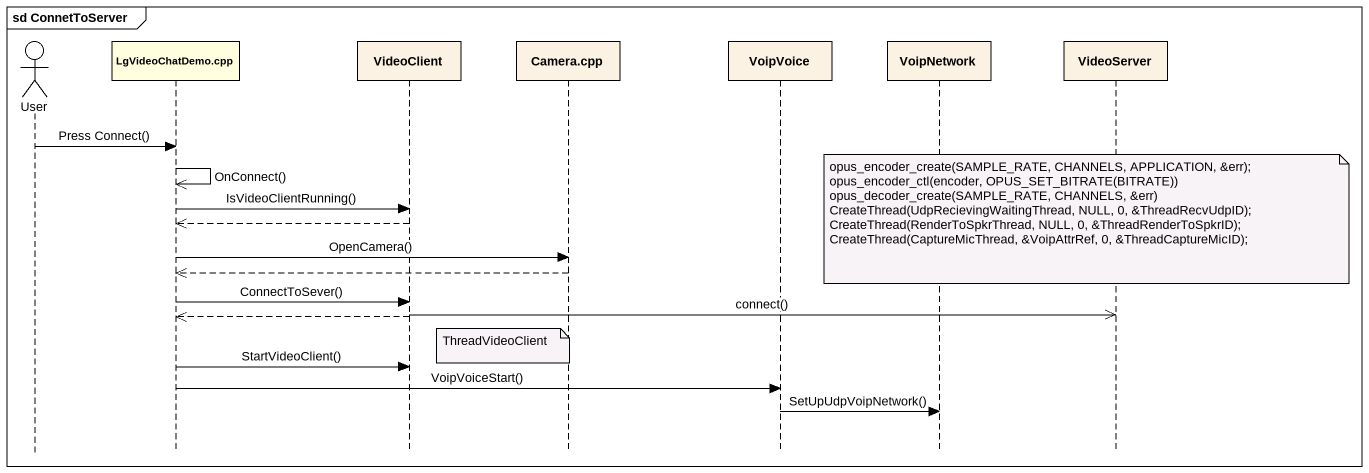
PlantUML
@startuml
mainframe sd ConnetToServer
hide footbox
actor User
participant "LgVideoChatDemo.cpp" as LgVideoChatDemo_cpp #FFFFE0
participant VideoClient
participant "Camera.cpp" as Camera_cpp
participant VoipVoice
participant VoipNetwork
participant VideoServer

User -> LgVideoChatDemo_cpp : Press Connect()
LgVideoChatDemo_cpp ->> LgVideoChatDemo_cpp : OnConnect()
LgVideoChatDemo_cpp -> VideoClient : IsVideoClientRunning()
note over VideoServer
  opus_encoder_create(SAMPLE_RATE, CHANNELS, APPLICATION, &err);
  opus_encoder_ctl(encoder, OPUS_SET_BITRATE(BITRATE))
  opus_decoder_create(SAMPLE_RATE, CHANNELS, &err)
  CreateThread(UdpRecievingWaitingThread, NULL, 0, &ThreadRecvUdpID);
  CreateThread(RenderToSpkrThread, NULL, 0, &ThreadRenderToSpkrID);
  CreateThread(CaptureMicThread, &VoipAttrRef, 0, &ThreadCaptureMicID);
end note
VideoClient -->> LgVideoChatDemo_cpp
LgVideoChatDemo_cpp -> Camera_cpp : OpenCamera()
Camera_cpp -->> LgVideoChatDemo_cpp
LgVideoChatDemo_cpp -> VideoClient : ConnectToSever()
VideoClient ->> VideoServer : connect()
VideoClient -->> LgVideoChatDemo_cpp
note over Camera_cpp : ThreadVideoClient
LgVideoChatDemo_cpp -> VideoClient : StartVideoClient()
LgVideoChatDemo_cpp -> VoipVoice : VoipVoiceStart()
VoipVoice -> VoipNetwork : SetUpUdpVoipNetwork()
@enduml
